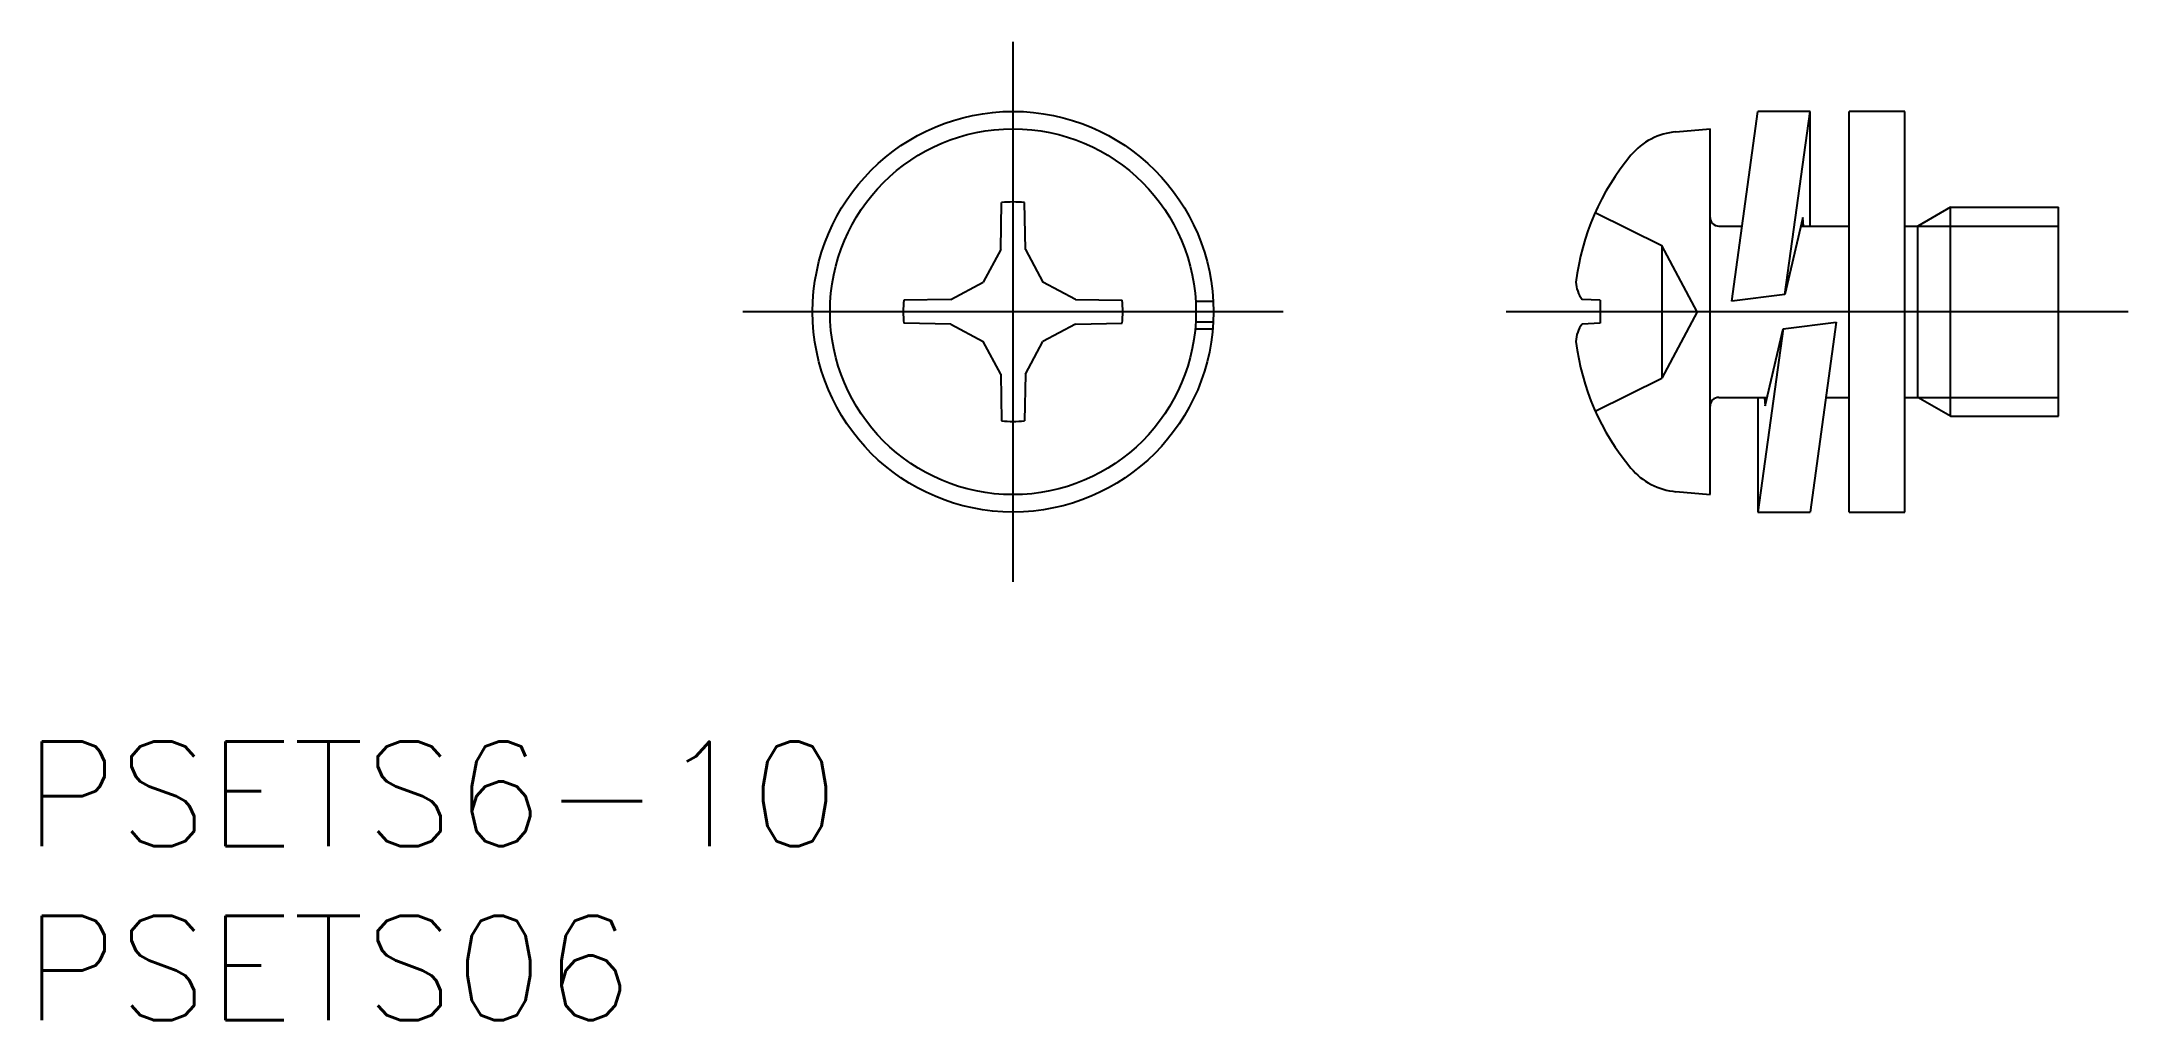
# Model space of a CAD drawing. Extents: x -27.9 to 32, y -20.3 to 7.8.
import ezdxf

# ---------------------------------------------------------------- set-up
doc = ezdxf.new("R2010")
doc.units = 0
doc.linetypes.add('CENTER', pattern=[50.8, 31.75, -6.35, 6.35, -6.35])
doc.linetypes.add('DASHED', pattern=[19.05, 12.7, -6.35])
doc.layers.get('0').update_dxf_attribs({"linetype": 'CONTINUOUS'})
doc.layers.add('CENTER', color=1, linetype='CENTER')
doc.styles.get("Standard").update_dxf_attribs({"font": 'txt.shx', "height": 3, "bigfont": 'bigfont.shx'})

msp = doc.modelspace()

# ---------------------------------------------------------------- linework, layer by layer
at = {"color": 7, "linetype": 'CONTINUOUS'}
for p, q in [((20.621, 0.301), (21.371, 5.75)), ((22.871, 5.75), (21.371, 5.75)), ((22.147, 0.493), (22.871, 5.75)), ((22.871, 2.458), (22.871, 5.75)), ((23.991, -5.75), (23.991, 5.75)), ((25.591, 5.75), (23.991, 5.75)), ((25.591, -5.75), (25.591, 5.75)), ((19.022, 5.164), (20, 5.25)), ((20, -5.25), (20, 5.25)), ((-0.354, 1.789), (-0.33, 3.133)), ((0.354, 1.789), (0.33, 3.133)), ((26.9, 3), (25.962, 2.458)), ((26.9, -3), (26.9, 3)), ((26.9, 3), (30, 3)), ((30, -3), (30, 3)), ((20.25, 2.458), (20.918, 2.458)), ((22.661, 2.7), (22.147, 0.493)), ((22.605, 2.458), (23.991, 2.458)), ((22.68, 2.458), (22.661, 2.7)), ((25.591, 2.458), (25.962, 2.458)), ((25.962, -2.458), (25.962, 2.458)), ((-0.354, 1.789), (-0.852, 0.852)), ((0.354, 1.789), (0.852, 0.852)), ((-1.789, 0.354), (-0.852, 0.852)), ((1.789, 0.354), (0.852, 0.852)), ((-1.789, 0.354), (-3.133, 0.33)), ((1.789, 0.354), (3.133, 0.33)), ((5.241, 0.301), (5.742, 0.301)), ((16.849, 0.33), (16.333, 0.354)), ((16.849, 0.33), (16.849, -0.33)), ((22.147, 0.493), (20.621, 0.301)), ((-1.789, -0.354), (-3.133, -0.33)), ((-1.789, -0.354), (-0.852, -0.852)), ((1.789, -0.354), (0.852, -0.852)), ((1.789, -0.354), (3.133, -0.33)), ((5.227, -0.493), (5.729, -0.493)), ((5.742, -0.301), (5.241, -0.301)), ((16.849, -0.33), (16.333, -0.354)), ((22.094, -0.493), (21.371, -5.75)), ((21.581, -2.7), (22.094, -0.493)), ((22.094, -0.493), (23.621, -0.301)), ((23.621, -0.301), (22.871, -5.75)), ((-0.354, -1.789), (-0.852, -0.852)), ((0.354, -1.789), (0.852, -0.852)), ((-0.354, -1.789), (-0.33, -3.133)), ((0.354, -1.789), (0.33, -3.133)), ((20.25, -2.458), (21.637, -2.458)), ((21.371, -2.458), (21.371, -5.75)), ((21.562, -2.458), (21.581, -2.7)), ((23.324, -2.458), (23.991, -2.458)), ((25.591, -2.458), (25.962, -2.458)), ((26.9, -3), (25.962, -2.458)), ((26.9, -3), (30, -3)), ((19.022, -5.164), (20, -5.25)), ((21.371, -5.75), (22.871, -5.75)), ((23.991, -5.75), (25.591, -5.75))]:
    msp.add_line(p, q, dxfattribs=at)
at = {"color": 3, "linetype": 'DASHED'}
for p, q in [((16.707, 2.85), (18.619, 1.905)), ((18.619, 1.905), (18.619, -1.905)), ((19.632, 0), (18.619, 1.905)), ((19.632, 0), (18.619, -1.905)), ((16.707, -2.85), (18.619, -1.905))]:
    msp.add_line(p, q, dxfattribs=at)
at = {"color": 3, "linetype": 'CONTINUOUS'}
for p, q in [((25.962, 2.458), (30, 2.458)), ((25.962, -2.458), (30, -2.458))]:
    msp.add_line(p, q, dxfattribs=at)
at = {"color": 7, "linetype": 'CONTINUOUS'}
for radius in [5.75, 5.25]:
    msp.add_circle((0, 0), radius, dxfattribs=at)
for centre, radius, start, end in [((19.188, 3.272), 1.9, 95, 140.09588), ((23.1, 0), 7, 140.09588, 173.00843), ((0, 0), 3.15, 83.98056, 96.01944), ((20.25, 2.708), 0.25, 180, 270), ((16.998, 0.877), 0.846, 181.65997, 218.15915), ((0, 0), 3.15, 173.98056, 186.01944), ((0, 0), 3.15, 353.98056, 6.01944), ((16.998, -0.877), 0.846, 141.84085, 178.34003), ((23.1, 0), 7, 186.99157, 219.90412), ((20.25, -2.708), 0.25, 90, 180), ((0, 0), 3.15, 263.98056, 276.01944), ((19.188, -3.272), 1.9, 219.90412, 265)]:
    msp.add_arc(centre, radius, start, end, dxfattribs=at)
at = {"layer": 'CENTER', "color": 1, "linetype": 'CENTER'}
for p, q in [((0, -7.75), (0, 7.75)), ((7.75, 0), (-7.75, 0)), ((32, 0), (14.152, 0))]:
    msp.add_line(p, q, dxfattribs=at)

# ---------------------------------------------------------------- texts
at = {"color": 7, "linetype": 'CONTINUOUS'}
for s, p in [('PSETS6-10', (-28.384, -15.337)), ('PSETS06', (-28.384, -20.337))]:
    msp.add_text(s, height=3, dxfattribs=at).set_placement(p)

doc.saveas('drawing.dxf')
